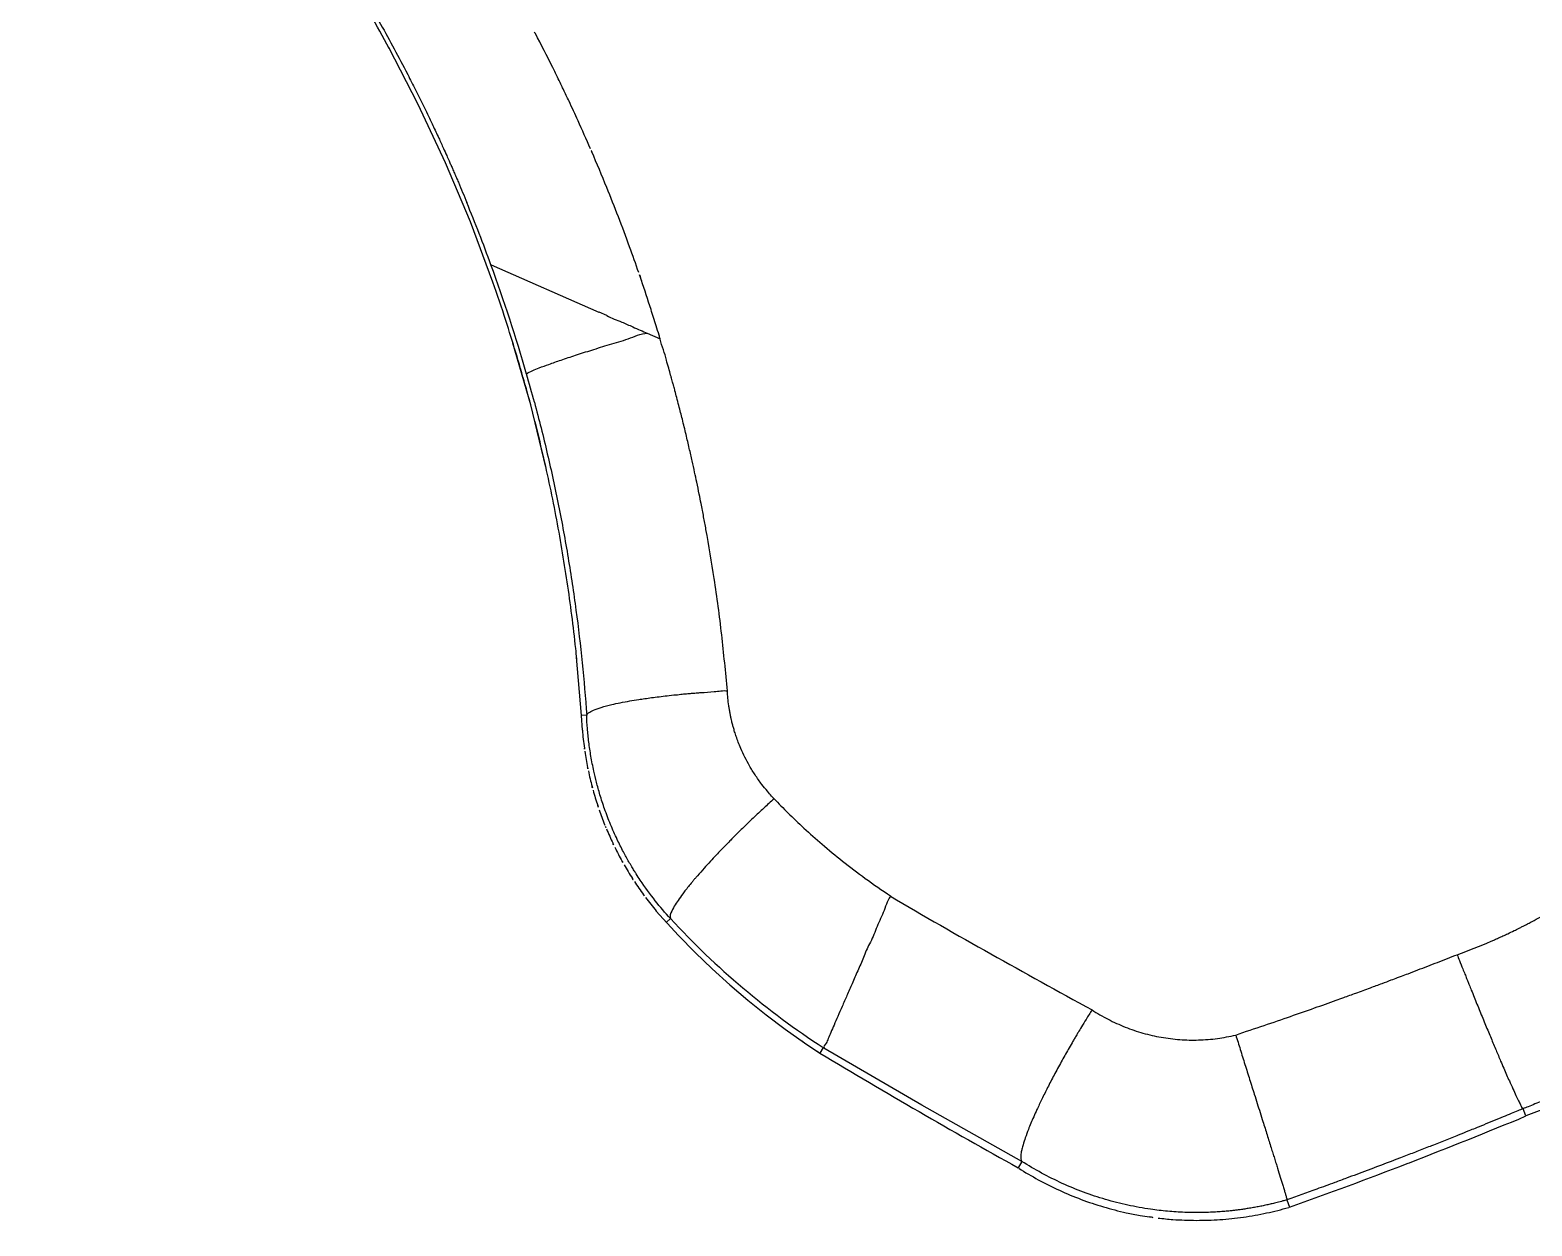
# Model space of a CAD drawing. Header units: millimetres. Extents: x 1145859089 to 1147511753, y -1047484727 to -1047247487.
# Drawn here: x 1146004665.3 to 1146004850.8, y -1047431117.4 to -1047430969.7 of the extents above; entities that cross this region are included whole.
import ezdxf
from ezdxf.xclip import XClip

# ---------------------------------------------------------------- set-up
doc = ezdxf.new("R2010")
doc.units = ezdxf.units.MM
doc.header["$LTSCALE"] = 100
doc.header["$MEASUREMENT"] = 0
doc.header["$XCLIPFRAME"] = 2
doc.layers.get('0').update_dxf_attribs({"linetype": 'CONTINUOUS'})
doc.layers.add('XREF', color=135, linetype='CONTINUOUS')
doc.layers.add('단지배치도$0$W240910', color=135, linetype='CONTINUOUS')

# ---------------------------------------------------------------- blocks, each defined once
blk = doc.blocks.new('단지배치도$0$zw$9902')
at = {"layer": '단지배치도$0$W240910', "linetype": 'ByBlock', "ltscale": 20}
for p, q in [((66572.4, -59609.57), (66568.76, -59602.53)), ((66570.85, -59605.4), (66571.1, -59605.88)), ((66575.76, -59616.76), (66572.4, -59609.57)), ((66578.84, -59624.07), (66575.76, -59616.76)), ((66581.62, -59631.5), (66578.84, -59624.07)), ((66581.39, -59629.37), (66581.38, -59629.37)), ((66581.39, -59629.37), (66594.73, -59635.21)), ((66595.71, -59635.64), (66594.74, -59635.21)), ((66586.29, -59646.65), (66584.1, -59639.03)), ((66600.69, -59637.82), (66602.29, -59638.51)), ((66602.3, -59638.54), (66602.29, -59638.51)), ((66588.17, -59654.36), (66586.29, -59646.65)), ((66592.57, -59685.04), (66591.97, -59677.81)), ((66593.21, -59685.01), (66592.57, -59685.04)), ((66592.68, -59686.84), (66592.57, -59685.04)), ((66593.21, -59685.01), (66593.21, -59685.01)), ((66611.11, -59700.32), (66611.1, -59700.33)), ((66630.76, -59707.31), (66630.74, -59707.35)), ((66601.77, -59709.14), (66604.56, -59712.22)), ((66603.56, -59710.11), (66603.04, -59710.59)), ((66604.56, -59712.22), (66606.61, -59714.3)), ((66606.61, -59714.3), (66608.72, -59716.33)), ((66608.72, -59716.33), (66610.89, -59718.29)), ((66610.89, -59718.29), (66613.12, -59720.18)), ((66613.12, -59720.18), (66615.4, -59722.01)), ((66615.4, -59722.01), (66617.74, -59723.77)), ((66617.74, -59723.77), (66620.12, -59725.46)), ((66620.12, -59725.46), (66622.02, -59726.74)), ((66622.44, -59726.06), (66622.02, -59726.74)), ((66622.44, -59726.06), (66622.45, -59726.06)), ((66622.45, -59726.06), (66622.46, -59726.06)), ((66622.46, -59726.06), (66622.47, -59726.06)), ((66622.47, -59726.06), (66622.49, -59726.07)), ((66622.49, -59726.07), (66622.51, -59726.08)), ((66622.51, -59726.08), (66622.54, -59726.1)), ((66622.53, -59726.11), (66622.54, -59726.09)), ((66634.64, -59733.17), (66622.53, -59726.11)), ((66646.98, -59740.11), (66634.64, -59733.17)), ((66709.27, -59734.5), (66708.91, -59733.6)), ((66646.98, -59740.11), (66646.51, -59740.89)), ((66646.98, -59740.11), (66646.98, -59740.1)), ((66694.58, -59740.38), (66694.72, -59740.32)), ((66694.72, -59740.32), (66694.86, -59740.27)), ((66679.74, -59744.85), (66680.04, -59745.77))]:
    blk.add_line(p, q, dxfattribs=at)
at = {"layer": '단지배치도$0$W240910'}
blk.add_arc((56404.25, -57219.78, 0), 12756.72, 322.50733, 9.110085, dxfattribs=at)
at = {"layer": '단지배치도$0$W240910', "linetype": 'ByBlock', "ltscale": 20}
for centre, radius, start, end in [((66560.7, -59629.54), 36.03, 23.0909, 23.7586), ((66389.07, -59699.47), 204.69, 20.0256, 22.3349), ((66392.97, -59698.26), 200.61, 16.0328, 20.0848), ((66390.64, -59698.92), 203.03, 15.0062, 16.0308), ((66632.73, -59683.53), 40.19, 184.7144, 187.9159), ((66633.13, -59683.48), 40.59, 187.9096, 188.4655), ((66632.82, -59683.53), 40.28, 188.4625, 191.3357), ((66632.5, -59683.59), 39.95, 191.3388, 191.9778), ((66632.45, -59683.6), 39.9, 191.9781, 194.8196), ((66632.56, -59683.58), 40.01, 194.8178, 195.4949), ((66632.61, -59683.56), 40.07, 195.4954, 198.3188), ((66632.65, -59683.55), 40.11, 198.3185, 199.1143), ((66632.63, -59683.56), 40.09, 199.114, 201.874), ((66632.57, -59683.58), 40.02, 201.8745, 202.2752), ((66632.53, -59683.6), 39.98, 202.2753, 202.7485), ((66632.61, -59683.56), 40.06, 202.7492, 205.5364), ((66632.64, -59683.55), 40.1, 205.5359, 206.2935), ((66632.62, -59683.56), 40.08, 206.2932, 209.091), ((66632.57, -59683.59), 40.02, 209.0916, 209.7865), ((66632.47, -59683.65), 39.9, 209.7848, 212.6106), ((66632.51, -59683.62), 39.96, 212.6109, 213.2611), ((66632.78, -59683.44), 40.28, 213.2641, 216.1296), ((66633.02, -59683.26), 40.58, 216.1268, 216.688), ((66632.85, -59683.4), 40.35, 216.6853, 219.6388), ((66676.51, -59642.85), 99.23, 222.68, 229.8395), ((66676.61, -59642.78), 99.34, 229.8194, 236.9578), ((66676.39, -59643.67), 99.28, 235.2585, 235.5437), ((66676, -59644.24), 98.59, 236.5982, 236.7986), ((67086.71, -58950.83), 904.42, 239.08286, 239.98471), ((67086.71, -58950.83), 904.42, 239.98475, 240.87515), ((66475.64, -59172.03), 609.06, 291.09618, 292.55588), ((66666.91, -59709.28), 37.62, 237.172, 237.3101), ((66475.64, -59172.03), 609.06, 289.60855, 291.06795), ((66668.64, -59706.48), 40.9, 260.0895, 261.7196), ((66668.63, -59706.54), 40.85, 261.7199, 263.2346), ((66669.45, -59709.46), 37.82, 286.1327, 286.2571)]:
    blk.add_arc(centre, radius, start, end, dxfattribs=at)
for points, knots in [([(66568.82, -59602.63), (66568.06, -59601.22), (66565.95, -59597.43), (66562.3, -59591.36), (66557.79, -59584.5), (66553.01, -59577.83), (66547.95, -59571.36), (66542.63, -59565.1), (66537.06, -59559.06), (66531.25, -59553.26), (66526.98, -59549.33), (66524.68, -59547.31), (66524.43, -59547.09)], [0, 0, 0, 0, 4.813028, 13.021974, 21.231053, 29.440321, 37.649824, 45.859591, 54.069635, 62.279945, 70.490483, 71.478028, 71.478028, 71.478028, 71.478028]), ([(66547.67, -59570.25), (66549.16, -59572.06), (66552.08, -59575.75), (66556.26, -59581.43), (66560.25, -59587.25), (66564.02, -59593.19), (66567.56, -59599.24), (66569.79, -59603.33), (66570.85, -59605.4)], [0, 0, 0, 0, 7.03896, 14.10801, 21.174538, 28.209375, 35.209065, 42.188337, 42.188337, 42.188337, 42.188337]), ([(66591.03, -59609.16), (66590.8, -59608.68), (66590.5, -59608.06), (66590.06, -59607.13), (66589.62, -59606.21), (66588.55, -59604.04), (66587.6, -59602.18), (66586.87, -59600.8)], [0, 0, 0, 0, 1.577622, 2.073716, 3.079791, 4.638275, 9.333782, 9.333782, 9.333782, 9.333782]), ([(66571.1, -59605.88), (66571.26, -59606.18), (66571.58, -59606.81), (66572.06, -59607.75), (66572.54, -59608.73), (66573.04, -59609.73), (66573.59, -59610.87), (66574.22, -59612.2), (66574.89, -59613.61), (66575.46, -59614.85), (66575.88, -59615.8), (66576.18, -59616.47), (66576.42, -59617), (66576.64, -59617.51), (66576.87, -59618.04), (66577.12, -59618.61), (66577.63, -59619.82), (66578.06, -59620.84), (66578.41, -59621.68)], [0, 0, 0, 0, 1.037321, 2.099868, 3.187633, 4.3006, 5.438746, 6.993786, 8.715072, 10.120908, 11.0973, 11.829743, 12.31834, 12.85877, 13.470586, 14.082351, 14.694073, 17.418788, 17.418788, 17.418788, 17.418788]), ([(66593.68, -59615.03), (66593.17, -59613.87), (66592.31, -59611.91), (66591.4, -59609.96), (66591.03, -59609.16)], [0, 0, 0, 0, 3.778817, 6.443024, 6.443024, 6.443024, 6.443024]), ([(66597.13, -59623.44), (66596.65, -59622.23), (66595.6, -59619.54), (66594.47, -59616.88), (66593.85, -59615.41)], [0, 0, 0, 0, 3.899777, 8.674294, 8.674294, 8.674294, 8.674294]), ([(66599.65, -59630.33), (66599.27, -59629.27), (66598.47, -59626.96), (66597.61, -59624.67), (66597.13, -59623.44)], [0, 0, 0, 0, 3.379338, 7.331471, 7.331471, 7.331471, 7.331471]), ([(66591.99, -59678.03), (66591.95, -59677.61), (66591.62, -59674.44), (66590.86, -59668.53), (66589.47, -59660.34), (66587.74, -59652.21), (66585.68, -59644.17), (66583.58, -59637.28), (66582.19, -59633.07), (66581.62, -59631.5)], [0, 0, 0, 0, 1.268591, 9.572434, 17.876043, 26.179379, 34.482432, 42.785216, 47.783932, 47.783932, 47.783932, 47.783932]), ([(66599.97, -59631.29), (66599.9, -59631.08), (66599.8, -59630.75), (66599.68, -59630.44), (66599.64, -59630.33)], [0, 0, 0, 0, 0.674098, 1.017934, 1.017934, 1.017934, 1.017934]), ([(66602.29, -59638.51), (66602.25, -59638.37), (66602.08, -59637.83), (66601.71, -59636.61), (66601, -59634.35), (66600.37, -59632.48), (66599.97, -59631.29)], [0, 0, 0, 0, 0.462729, 1.684278, 3.813673, 7.586353, 7.586353, 7.586353, 7.586353]), ([(66595.7, -59635.64), (66596.29, -59635.96), (66597.39, -59636.35), (66598.76, -59636.97), (66599.81, -59637.43), (66600.41, -59637.69), (66600.69, -59637.82)], [0, 0, 0, 0, 1.999883, 3.490576, 4.503334, 5.445999, 5.445999, 5.445999, 5.445999]), ([(66585.78, -59642.85), (66585.97, -59642.66), (66586.53, -59642.43), (66587.45, -59642.05), (66588.64, -59641.62), (66590.13, -59641.1), (66591.9, -59640.51), (66593.89, -59639.88), (66595.29, -59639.44), (66596.01, -59639.22)], [0, 0, 0, 0, 0.826395, 1.745737, 3.011497, 4.60525, 6.488135, 8.602852, 10.877877, 10.877877, 10.877877, 10.877877]), ([(66596.01, -59639.22), (66596.79, -59638.98), (66598.37, -59638.6), (66599.88, -59637.86), (66600.69, -59637.82)], [0, 0, 0, 0, 2.444196, 4.888729, 4.888729, 4.888729, 4.888729]), ([(66603.07, -59641.16), (66602.98, -59640.72), (66602.7, -59639.85), (66602.37, -59638.99), (66602.3, -59638.54)], [0, 0, 0, 0, 1.361949, 2.732032, 2.732032, 2.732032, 2.732032]), ([(66606.81, -59656.22), (66606.72, -59655.81), (66606.54, -59654.93), (66606.23, -59653.54), (66605.88, -59651.99), (66605.48, -59650.27), (66605.05, -59648.51), (66604.66, -59646.98), (66604.35, -59645.82), (66604.14, -59645.02), (66603.99, -59644.44), (66603.84, -59643.91), (66603.71, -59643.45), (66603.54, -59642.83), (66603.35, -59642.09), (66603.14, -59641.5), (66603.07, -59641.16)], [0, 0, 0, 0, 1.265254, 2.693625, 4.284414, 6.036974, 7.976404, 9.718938, 10.766561, 11.591929, 12.194976, 12.575584, 13.246166, 13.62651, 14.499451, 15.521988, 15.521988, 15.521988, 15.521988]), ([(66586.75, -59646.35), (66587.32, -59648.46), (66588.38, -59652.7), (66589.77, -59659.11), (66590.95, -59665.55), (66591.92, -59672.02), (66592.69, -59678.51), (66593.06, -59682.84), (66593.21, -59685.01)], [0, 0, 0, 0, 6.553541, 13.107395, 19.657698, 26.199822, 32.731156, 39.253913, 39.253913, 39.253913, 39.253913]), ([(66610.6, -59681.99), (66610.37, -59679.68), (66609.95, -59675.04), (66609.03, -59668.39), (66608.23, -59663.55), (66607.71, -59660.74), (66607.51, -59659.68), (66607.33, -59658.74), (66607.09, -59657.59), (66606.92, -59656.71), (66606.81, -59656.22)], [0, 0, 0, 0, 6.970844, 13.960153, 20.130537, 21.704696, 22.517268, 23.38058, 24.5609, 26.059001, 26.059001, 26.059001, 26.059001]), ([(66604.24, -59682.47), (66604.5, -59682.47), (66604.99, -59682.38), (66605.69, -59682.33), (66606.3, -59682.28), (66606.83, -59682.24), (66607.71, -59682.16), (66608.96, -59682.14), (66610.06, -59681.91), (66610.6, -59681.99)], [0, 0, 0, 0, 0.785509, 1.485574, 2.097317, 2.619131, 3.08624, 4.748278, 6.376057, 6.376057, 6.376057, 6.376057]), ([(66616.37, -59695.31), (66616.27, -59695.2), (66615.99, -59694.9), (66615.48, -59694.32), (66614.78, -59693.46), (66614.16, -59692.59), (66613.67, -59691.82), (66613.03, -59690.76), (66612.45, -59689.59), (66611.95, -59688.36), (66611.69, -59687.67), (66611.5, -59687.07), (66611.35, -59686.56), (66611.22, -59686.08), (66611.1, -59685.63), (66611, -59685.17), (66610.92, -59684.73), (66610.84, -59684.28), (66610.74, -59683.66), (66610.65, -59682.91), (66610.62, -59682.29), (66610.6, -59681.99)], [0, 0, 0, 0, 0.447889, 1.227569, 2.33458, 3.761479, 4.417731, 5.072633, 7.479468, 8.321554, 9.059096, 9.691757, 10.219254, 10.641465, 11.188179, 11.598801, 12.056191, 12.53337, 12.98429, 13.920151, 14.827012, 14.827012, 14.827012, 14.827012]), ([(66593.21, -59685.01), (66593.24, -59684.88), (66593.52, -59684.62), (66594.14, -59684.32), (66595.1, -59683.98), (66596.21, -59683.7), (66597.4, -59683.44), (66598.51, -59683.24), (66599.52, -59683.07), (66600.42, -59682.94), (66601.26, -59682.82), (66602.17, -59682.7), (66603.18, -59682.6), (66603.87, -59682.47), (66604.24, -59682.47)], [0, 0, 0, 0, 0.386577, 1.061927, 2.075916, 3.430424, 4.511722, 5.705098, 6.82224, 7.590985, 8.436215, 9.358547, 10.356819, 11.46101, 11.46101, 11.46101, 11.46101]), ([(66596.16, -59698.49), (66595.9, -59697.86), (66595.43, -59696.64), (66594.86, -59694.89), (66594.43, -59693.33), (66594.05, -59691.75), (66593.73, -59690.1), (66593.47, -59688.34), (66593.3, -59686.65), (66593.23, -59685.55), (66593.21, -59685.01)], [0, 0, 0, 0, 2.059288, 3.899753, 5.5213, 6.923845, 8.779453, 10.55639, 12.254625, 13.874128, 13.874128, 13.874128, 13.874128]), ([(66700.77, -59714.58), (66702.17, -59714.04), (66703.73, -59713.45), (66705.42, -59712.72), (66705.9, -59712.5), (66706.44, -59712.25), (66707.09, -59711.95), (66707.75, -59711.64), (66708.35, -59711.34), (66708.8, -59711.11), (66709.17, -59710.92), (66709.58, -59710.71), (66710.2, -59710.38), (66711.35, -59709.75), (66713.64, -59708.43), (66715.76, -59707.06), (66717.39, -59705.91), (66717.95, -59705.51), (66718.44, -59705.15), (66718.85, -59704.84), (66719.26, -59704.54), (66719.63, -59704.25), (66720.04, -59703.93), (66720.46, -59703.6), (66720.94, -59703.21), (66721.41, -59702.82), (66721.87, -59702.43), (66722.34, -59702.04), (66722.94, -59701.51), (66723.7, -59700.84), (66724.58, -59700.01), (66725.45, -59699.18), (66726.33, -59698.29), (66727.17, -59697.43), (66728.05, -59696.47), (66728.71, -59695.8), (66730.22, -59693.83), (66729.92, -59694.33)], [0, 0, 0, 0, 4.518138, 4.98761, 5.519291, 6.113066, 6.768875, 7.649409, 8.317802, 8.774307, 9.159361, 9.580814, 10.143028, 11.268688, 13.525753, 18.051297, 18.832091, 19.524161, 20.127712, 20.643007, 21.07032, 21.66195, 22.040052, 22.651282, 23.261655, 23.871211, 24.480004, 25.088098, 25.695569, 26.903457, 28.109964, 29.315847, 30.522095, 31.839608, 33.002428, 34.150196, 35.90749, 35.90749, 35.90749, 35.90749]), ([(66616.37, -59695.31), (66615.94, -59695.69), (66615.08, -59696.49), (66613.78, -59697.7), (66612.47, -59698.97), (66611.58, -59699.85), (66611.12, -59700.3), (66611.1, -59700.33)], [0, 0, 0, 0, 1.726952, 3.518078, 5.346979, 7.18218, 7.278058, 7.278058, 7.278058, 7.278058]), ([(66616.37, -59695.31), (66616.93, -59695.91), (66618.14, -59697.12), (66620.11, -59699.01), (66622.35, -59701), (66624.87, -59703.08), (66627.69, -59705.22), (66629.7, -59706.61), (66630.76, -59707.31)], [0, 0, 0, 0, 2.446168, 5.164931, 8.160506, 11.432192, 14.973302, 18.773615, 18.773615, 18.773615, 18.773615]), ([(66603.56, -59710.11), (66602.91, -59709.41), (66601.61, -59707.87), (66600.24, -59706), (66599.41, -59704.73), (66599.07, -59704.18), (66598.76, -59703.68), (66598.31, -59702.91), (66597.7, -59701.8), (66596.93, -59700.26), (66596.42, -59699.12), (66596.16, -59698.49)], [0, 0, 0, 0, 2.881319, 6.031147, 6.947928, 7.421278, 8.001605, 8.688921, 10.100092, 11.819439, 13.847041, 13.847041, 13.847041, 13.847041]), ([(66611.11, -59700.32), (66611.04, -59700.39), (66610.8, -59700.63), (66610.37, -59701.07), (66609.8, -59701.66), (66609.17, -59702.32), (66608.46, -59703.07), (66607.69, -59703.92), (66607.07, -59704.62), (66606.62, -59705.15), (66606.36, -59705.45), (66605.9, -59706.01), (66605.31, -59706.74), (66604.66, -59707.63), (66604.13, -59708.42), (66603.71, -59709.17), (66603.44, -59709.83), (66603.56, -59710.11)], [0, 0, 0, 0, 0.29896, 1.02573, 1.841463, 2.737949, 3.777083, 4.935237, 6.178798, 6.595398, 7.000004, 7.392112, 8.766373, 9.817176, 10.692653, 11.584491, 12.514966, 12.514966, 12.514966, 12.514966]), ([(66630.74, -59707.35), (66630.34, -59707.97), (66629.92, -59709.39), (66628.95, -59711.3), (66628.51, -59712.65), (66628.16, -59713.24)], [0, 0, 0, 0, 2.215276, 4.379296, 6.430833, 6.430833, 6.430833, 6.430833]), ([(66630.74, -59707.35), (66634.84, -59709.78), (66643.12, -59714.5), (66651.47, -59719.1), (66655.65, -59721.39)], [0, 0, 0, 0, 14.302718, 28.595326, 28.595326, 28.595326, 28.595326]), ([(66628.16, -59713.24), (66627.85, -59713.77), (66627.46, -59714.93), (66626.7, -59716.55), (66626.03, -59718.12), (66625.39, -59719.58), (66624.79, -59720.93), (66624.26, -59722.15), (66623.79, -59723.22), (66623.41, -59724.13), (66623.04, -59724.88), (66622.88, -59725.51), (66622.43, -59725.92), (66622.54, -59726.1)], [0, 0, 0, 0, 1.848171, 3.647412, 5.365476, 6.960018, 8.441307, 9.782827, 10.941295, 11.94642, 12.773552, 13.395342, 14.032256, 14.032256, 14.032256, 14.032256]), ([(66673.41, -59724.5), (66674.58, -59724.08), (66676.85, -59723.35), (66680.1, -59722.23), (66683.06, -59721.19), (66685.24, -59720.41), (66686.95, -59719.8), (66688.35, -59719.28), (66689.94, -59718.7), (66691.39, -59718.16), (66692.51, -59717.74), (66693.31, -59717.44), (66694, -59717.18), (66694.84, -59716.87), (66695.91, -59716.46), (66697.13, -59715.99), (66698.34, -59715.52), (66699.56, -59715.06), (66700.36, -59714.73), (66700.77, -59714.58)], [0, 0, 0, 0, 3.727966, 7.160478, 10.29711, 13.137388, 14.121714, 15.731792, 17.632242, 19.180911, 20.377958, 21.223552, 21.745349, 22.595576, 23.897695, 25.199644, 26.501416, 27.803016, 29.104454, 29.104454, 29.104454, 29.104454]), ([(66700.77, -59714.58), (66700.86, -59714.82), (66701.09, -59715.4), (66701.41, -59716.2), (66701.71, -59716.94), (66701.91, -59717.46), (66702.09, -59717.89), (66702.28, -59718.38), (66702.55, -59719.02), (66702.98, -59720.11), (66703.57, -59721.55), (66704.27, -59723.25), (66704.94, -59724.86), (66705.55, -59726.33), (66706.08, -59727.57), (66706.51, -59728.58), (66706.87, -59729.4), (66707.25, -59730.25), (66707.63, -59731.1), (66708.01, -59731.92), (66708.31, -59732.6), (66708.62, -59733.11), (66708.75, -59733.52), (66708.91, -59733.6)], [0, 0, 0, 0, 0.77239, 1.882234, 2.593554, 3.1513, 3.549162, 4.013506, 4.708113, 5.641626, 7.517969, 9.389761, 11.140689, 12.746223, 14.190557, 15.15895, 16.055317, 16.875233, 17.955021, 18.849888, 19.589823, 20.156184, 20.706385, 20.706385, 20.706385, 20.706385]), ([(66732.86, -59719.83), (66731.8, -59720.68), (66729.63, -59722.34), (66726.28, -59724.67), (66723.59, -59726.37), (66721.47, -59727.62), (66719.99, -59728.45), (66718.47, -59729.27), (66717.19, -59729.93), (66716.3, -59730.37), (66715.65, -59730.68), (66715.16, -59730.92), (66714.58, -59731.19), (66713.98, -59731.47), (66713.29, -59731.78), (66712.6, -59732.09), (66711.9, -59732.39), (66711.18, -59732.69), (66710.38, -59733.02), (66709.61, -59733.33), (66709.11, -59733.52), (66708.91, -59733.6)], [0, 0, 0, 0, 4.079477, 8.173509, 12.258182, 13.624922, 15.556668, 17.341206, 18.787337, 19.89692, 20.299669, 20.957982, 21.543963, 22.208089, 22.963843, 23.808245, 24.467429, 25.2359, 26.153896, 27.076101, 27.737024, 27.737024, 27.737024, 27.737024]), ([(66655.65, -59721.39), (66655.41, -59721.78), (66654.96, -59722.48), (66654.4, -59723.42), (66653.99, -59724.09), (66653.77, -59724.46), (66653.69, -59724.6), (66653.69, -59724.6)], [0, 0, 0, 0, 1.382044, 2.485792, 3.279492, 3.745298, 3.762624, 3.762624, 3.762624, 3.762624]), ([(66655.65, -59721.39), (66656.29, -59721.82), (66657.63, -59722.58), (66659.73, -59723.55), (66661.93, -59724.3), (66664.19, -59724.81), (66666.5, -59725.1), (66668.82, -59725.15), (66671.14, -59724.97), (66672.66, -59724.67), (66673.41, -59724.5)], [0, 0, 0, 0, 2.306734, 4.623026, 6.939053, 9.252315, 11.569258, 13.893668, 16.218986, 18.529866, 18.529866, 18.529866, 18.529866]), ([(66732.18, -59721.62), (66731.14, -59722.43), (66728.57, -59724.32), (66724.35, -59727.1), (66719.49, -59729.9), (66714.46, -59732.38), (66711.01, -59733.83), (66709.27, -59734.5)], [0, 0, 0, 0, 3.957199, 9.561944, 15.166688, 20.771431, 26.376179, 26.376179, 26.376179, 26.376179]), ([(66653.69, -59724.6), (66653.6, -59724.74), (66653.44, -59725.02), (66653.11, -59725.58), (66652.58, -59726.5), (66651.98, -59727.57), (66651.4, -59728.63), (66650.97, -59729.43), (66650.56, -59730.22), (66650.05, -59731.21), (66649.47, -59732.37), (66648.9, -59733.57), (66648.45, -59734.57), (66648.1, -59735.38), (66647.75, -59736.25), (66647.42, -59737.13), (66647.15, -59737.94), (66646.99, -59738.56), (66646.89, -59739.01), (66646.83, -59739.51), (66646.82, -59739.93), (66646.98, -59740.1)], [0, 0, 0, 0, 0.485454, 0.978597, 1.932862, 3.695839, 4.638255, 5.554442, 6.440643, 7.293633, 8.889762, 10.32771, 11.285376, 12.176629, 12.996825, 14.086436, 15.00145, 15.546387, 16.008957, 16.389534, 17.08293, 17.08293, 17.08293, 17.08293]), ([(66673.41, -59724.5), (66673.6, -59725.09), (66673.97, -59726.3), (66674.54, -59728.13), (66675.13, -59729.98), (66675.63, -59731.58), (66676.06, -59732.95), (66676.42, -59734.07), (66676.82, -59735.37), (66677.28, -59736.82), (66677.69, -59738.11), (66677.99, -59739.07), (66678.19, -59739.72), (66678.38, -59740.34), (66678.63, -59741.12), (66678.9, -59742.01), (66679.18, -59742.9), (66679.37, -59743.55), (66679.51, -59744), (66679.62, -59744.42), (66679.73, -59744.7), (66679.74, -59744.85)], [0, 0, 0, 0, 1.869455, 3.797382, 5.747121, 7.6791, 8.856054, 10.036909, 11.211556, 12.938311, 14.589164, 15.281506, 15.957978, 16.613938, 17.244651, 18.411305, 19.420803, 20.011778, 20.453254, 20.84609, 21.319991, 21.319991, 21.319991, 21.319991]), ([(66708.91, -59733.6), (66708.7, -59733.69), (66708.21, -59733.89), (66707.39, -59734.23), (66706.39, -59734.64), (66705.24, -59735.12), (66704.09, -59735.58), (66703.07, -59736), (66702.04, -59736.41), (66700.8, -59736.91), (66699.27, -59737.52), (66697.64, -59738.16), (66696, -59738.8), (66694.92, -59739.22), (66694.38, -59739.43)], [0, 0, 0, 0, 0.686602, 1.572468, 2.657669, 3.944452, 5.293878, 6.393904, 7.244414, 8.637183, 10.390715, 12.183478, 13.905966, 15.654396, 15.654396, 15.654396, 15.654396]), ([(66694.38, -59739.43), (66692.8, -59740.04), (66690.37, -59740.96), (66687.45, -59742.05), (66685.38, -59742.82), (66682.93, -59743.71), (66680.97, -59744.42), (66679.74, -59744.85)], [0, 0, 0, 0, 5.08195, 7.807414, 9.342913, 11.70911, 15.609667, 15.609667, 15.609667, 15.609667]), ([(66646.59, -59740.94), (66647.38, -59741.45), (66649.03, -59742.42), (66651.6, -59743.71), (66654.29, -59744.83), (66657.05, -59745.75), (66659.5, -59746.38), (66661.03, -59746.68), (66661.6, -59746.78)], [0, 0, 0, 0, 2.818129, 5.72738, 8.637394, 11.548194, 14.459629, 16.208132, 16.208132, 16.208132, 16.208132]), ([(66662.89, -59746.02), (66661.94, -59745.88), (66660.07, -59745.54), (66657.31, -59744.84), (66654.6, -59743.94), (66651.96, -59742.85), (66649.41, -59741.57), (66647.77, -59740.61), (66646.98, -59740.1)], [0, 0, 0, 0, 2.853469, 5.703771, 8.555362, 11.40842, 14.258114, 17.099784, 17.099784, 17.099784, 17.099784]), ([(66679.74, -59744.85), (66679.58, -59744.9), (66679.17, -59745.02), (66678.56, -59745.18), (66677.94, -59745.33), (66677.36, -59745.46), (66676.79, -59745.59), (66676.19, -59745.71), (66675.58, -59745.82), (66674.97, -59745.92), (66674.39, -59746.01), (66673.86, -59746.09), (66673.38, -59746.15), (66672.95, -59746.19), (66672.45, -59746.25), (66671.97, -59746.29), (66671.49, -59746.33), (66670.96, -59746.36), (66670.21, -59746.4), (66668.88, -59746.44), (66667.1, -59746.42), (66664.99, -59746.28), (66663.58, -59746.12), (66662.89, -59746.02)], [0, 0, 0, 0, 0.521798, 1.262919, 1.904362, 2.432366, 3.042987, 3.654111, 4.265656, 4.907204, 5.496883, 6.034562, 6.520155, 6.95361, 7.334902, 8.002069, 8.405257, 8.794376, 9.594705, 10.660753, 12.788191, 14.908924, 17.023309, 17.023309, 17.023309, 17.023309]), ([(66663.82, -59747.1), (66664.43, -59747.18), (66666, -59747.33), (66668.55, -59747.42), (66671.46, -59747.33), (66674.36, -59747.02), (66677.2, -59746.52), (66679.05, -59746.05), (66679.96, -59745.79)], [0, 0, 0, 0, 1.831835, 4.742714, 7.652956, 10.56241, 13.471104, 16.297154, 16.297154, 16.297154, 16.297154])]:
    blk.add_open_spline(points, degree=3, knots=knots, dxfattribs=at)
blk.add_open_spline([(66586.87, -59600.8), (66586.8, -59600.67), (66586.52, -59600.47), (66586.66, -59600.4)], degree=3, dxfattribs=at)
blk = doc.blocks.new('단지배치도')
blk.add_blockref('단지배치도$0$zw$9902', (141034.19, 142437.16))

msp = doc.modelspace()

# ---------------------------------------------------------------- block references
at = {"layer": 'XREF'}
ref = msp.add_blockref('단지배치도', (1145797106.633357, -1047513806.462535), dxfattribs=at)
XClip(ref).set_block_clipping_path([(72982.4064819524, 34919.7593965298), (360382.4067475507, 255319.7593436697)])

doc.saveas('drawing.dxf')
